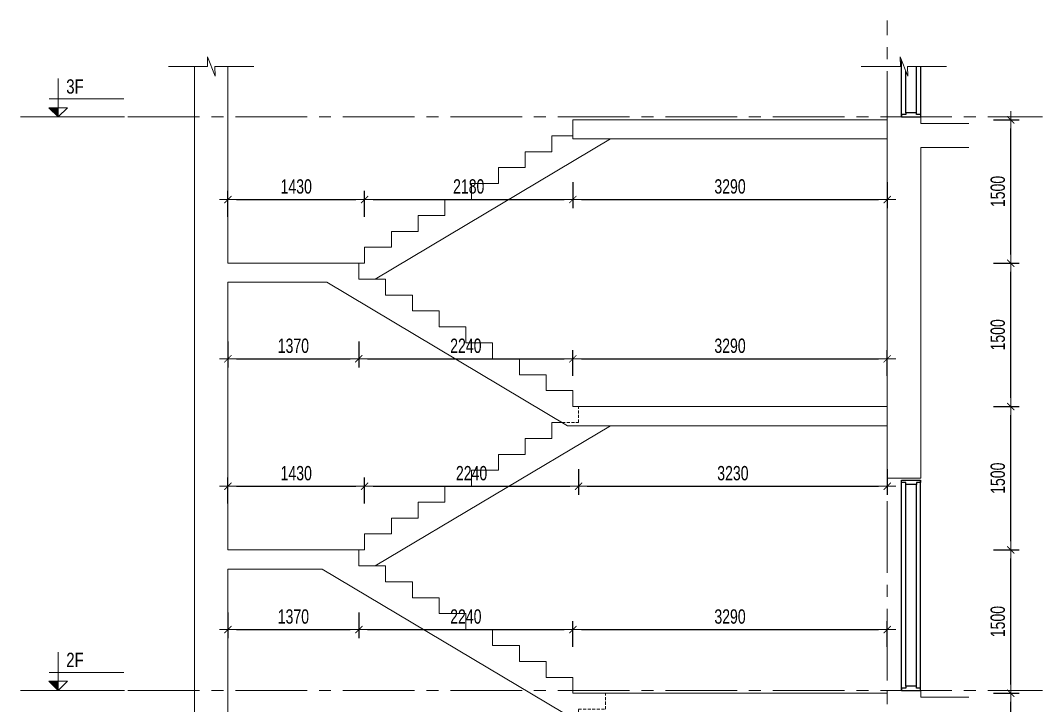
# Model space of a CAD drawing. Header units: millimetres. Extents: x -179076 to 152218, y -28646 to 38481.
# Drawn here: x 62332 to 73030, y -13768 to -6599 of the extents above; entities that cross this region are included whole.
import ezdxf

# ---------------------------------------------------------------- set-up
doc = ezdxf.new("R2010")
doc.units = ezdxf.units.MM
doc.linetypes.add('CENTER2', pattern=[1.125, 0.75, -0.125, 0.125, -0.125])
doc.linetypes.add('HIDDEN2', pattern=[4.7625, 3.175, -1.5875])
doc.layers.get('Defpoints').update_dxf_attribs({"color": 151, "lineweight": 9})
doc.layers.add('A-DOOR', color=4, linetype='Continuous')
doc.layers.add('DOOR', color=4, linetype='Continuous')
for name, color, linetype, lineweight in [('NDC_S_ANNO', 7, 'Continuous', 20), ('NDC_S_AXIS', 5, 'CENTER2', 13), ('NDC_S_CONTINUOUS', 3, 'Continuous', 20), ('NDC_S_DIM', 1, 'Continuous', 15), ('NDC_S_HIDDEN', 8, 'HIDDEN2', 13), ('NDC_S_SLAB', 2, 'Continuous', 20), ('NDC_S_SYMBOL', 1, 'Continuous', 15), ('NDC_S_TEXT SYMBOL', 7, 'Continuous', 20), ('NDC_S_VN TEXT', 7, 'Continuous', 20)]:
    doc.layers.add(name, color=color, linetype=linetype, lineweight=lineweight)
doc.styles.add('NDC_ANNO', font='', dxfattribs={"width": 0.8})
doc.styles.add('NDC_DIM', font='', dxfattribs={"width": 0.75})
doc.styles.get('NDC_ANNO').set_extended_font_data('Dotum')
doc.styles.get('NDC_DIM').set_extended_font_data('Dotum')
doc.dimstyles.new('NDC_dim_60', dxfattribs={"dimscale": 60, "dimtxt": 2.5, "dimasz": 1.5, "dimexe": 1.5, "dimexo": 2.5, "dimgap": 1, "dimtad": 1, "dimdec": 0, "dimzin": 0, "dimdsep": 46, "dimtxsty": 'NDC_DIM', "dimblk": 'DIMMARK', "dimcen": 0.09, "dimdle": 1.2, "dimclrd": 1, "dimclre": 1, "dimclrt": 3, "dimadec": 0, "dimazin": 0, "dimtfac": 1, "dimtdec": 0, "dimtix": 1, "dimtofl": 0, "dimtmove": 0, "dimatfit": 3, "dimfxl": 3, "dimfxlon": 1, "dimtolj": 1, "dimtzin": 0, "dimarcsym": 0})

# ---------------------------------------------------------------- blocks, each defined once
blk = doc.blocks.new('X-SECTION-2$0$X-SEC-DOO2')
at = {"layer": 'A-DOOR'}
for p, q in [((41976, 101972), (41976, 104172)), ((42021, 102017), (42021, 104127)), ((42131, 102017), (42131, 104127)), ((42176, 101972), (42176, 104172))]:
    blk.add_line(p, q, dxfattribs=at)
for points in [[(41976, 104172), (41976, 104147), (42021, 104147), (42021, 104127), (42131, 104127), (42131, 104147), (42176, 104147), (42176, 104172)], [(41976, 101972), (41976, 101997), (42021, 101997), (42021, 102017), (42131, 102017), (42131, 101997), (42176, 101997), (42176, 101972)]]:
    blk.add_lwpolyline(points, close=True, dxfattribs=at)
at = {"layer": 'Defpoints'}
blk.add_line((41976, 104192), (42176, 104192), dxfattribs=at)
blk = doc.blocks.new('kata_block_CT')
at = {"layer": 'NDC_S_ANNO'}
blk.add_hatch(color=3, dxfattribs=at).paths.add_polyline_path([(0, 1.6), (-1.61, 1.6), (0, 0)])
at = {"layer": 'NDC_S_ANNO', "ltscale": 50}
h = blk.add_hatch(dxfattribs=at)
h.set_pattern_fill('ANSI31', color=256, scale=1.406, style=0)
h.paths.add_polyline_path([(0, 1.6), (0, 0), (1.61, 1.6)])
for p, q in [((-1.59, 3.14), (11.47, 3.14)), ((11.56, 0), (-1.64, 0))]:
    blk.add_line(p, q, dxfattribs=at)
for points in [[(0, 6.69), (0, 0)], [(0, 0), (-1.61, 1.6), (0, 1.6)], [(0, 0), (1.61, 1.6), (0, 1.6)]]:
    blk.add_lwpolyline(points, dxfattribs=at)
at = {"layer": 'NDC_S_ANNO', "color": 8, "ltscale": 50}
blk.add_lwpolyline([(0, 0), (-1.61, 1.6), (0, 1.6)], dxfattribs=at)
at = {"layer": 'NDC_S_TEXT SYMBOL', "color": 3, "style": 'NDC_ANNO', "width": 0.8}
blk.add_attdef('CT', (1.41, 4.07), '', height=2.5, dxfattribs=at)
blk = doc.blocks.new('DIMMARK')
at = {"layer": 'NDC_S_DIM', "color": 1}
blk.add_line((-1.5, 0), (1, 0), dxfattribs=at)
at = {"layer": 'NDC_S_DIM', "color": 2, "const_width": 0.1}
blk.add_lwpolyline([(-0.42, -0.42), (0.42, 0.42)], dxfattribs=at)
blk = doc.blocks.new('*D851')
at = {"layer": 'Defpoints', "color": 0, "transparency": 16777216}
for p in [(64504, -12139), (65874, -12139), (65874, -12973)]:
    blk.add_point(p, dxfattribs=at)
at = {"layer": 'NDC_S_DIM', "color": 1, "lineweight": -2, "transparency": 16777216}
for p, q in [((64504, -12793), (64504, -13063)), ((65874, -12793), (65874, -13063)), ((64594, -12973), (65784, -12973))]:
    blk.add_line(p, q, dxfattribs=at)
at = {"layer": 'NDC_S_DIM', "color": 1, "lineweight": -2, "transparency": 16777216, "xscale": 90, "yscale": 90, "zscale": 90, "rotation": 180}
blk.add_blockref('DIMMARK', (64504, -12973), dxfattribs=at)
at = {"layer": 'NDC_S_DIM', "color": 1, "lineweight": -2, "transparency": 16777216, "xscale": 90, "yscale": 90, "zscale": 90}
blk.add_blockref('DIMMARK', (65874, -12973), dxfattribs=at)
at = {"layer": 'NDC_S_DIM', "color": 3, "transparency": 16777216, "insert": (65189, -12837), "char_height": 150, "attachment_point": 5, "style": 'NDC_DIM'}
blk.add_mtext('\\A1;1370', dxfattribs=at)
blk = doc.blocks.new('*D852')
at = {"layer": 'Defpoints', "color": 0, "transparency": 16777216}
for p in [(65874, -12139), (68114, -12973), (68114, -13639)]:
    blk.add_point(p, dxfattribs=at)
at = {"layer": 'NDC_S_DIM', "color": 1, "lineweight": -2, "transparency": 16777216}
for p, q in [((65874, -12793), (65874, -13063)), ((68114, -13153), (68114, -12883)), ((65964, -12973), (68024, -12973))]:
    blk.add_line(p, q, dxfattribs=at)
at = {"layer": 'NDC_S_DIM', "color": 1, "lineweight": -2, "transparency": 16777216, "xscale": 90, "yscale": 90, "zscale": 90, "rotation": 180}
blk.add_blockref('DIMMARK', (65874, -12973), dxfattribs=at)
at = {"layer": 'NDC_S_DIM', "color": 1, "lineweight": -2, "transparency": 16777216, "xscale": 90, "yscale": 90, "zscale": 90}
blk.add_blockref('DIMMARK', (68114, -12973), dxfattribs=at)
at = {"layer": 'NDC_S_DIM', "color": 3, "transparency": 16777216, "insert": (66994, -12837), "char_height": 150, "attachment_point": 5, "style": 'NDC_DIM'}
blk.add_mtext('\\A1;2240', dxfattribs=at)
blk = doc.blocks.new('*D853')
at = {"layer": 'Defpoints', "color": 0, "transparency": 16777216}
for p in [(71404, -12973), (68114, -13639), (71404, -13639)]:
    blk.add_point(p, dxfattribs=at)
at = {"layer": 'NDC_S_DIM', "color": 1, "lineweight": -2, "transparency": 16777216}
for p, q in [((68114, -13153), (68114, -12883)), ((71404, -13153), (71404, -12883)), ((68204, -12973), (71314, -12973))]:
    blk.add_line(p, q, dxfattribs=at)
at = {"layer": 'NDC_S_DIM', "color": 1, "lineweight": -2, "transparency": 16777216, "xscale": 90, "yscale": 90, "zscale": 90, "rotation": 180}
blk.add_blockref('DIMMARK', (68114, -12973), dxfattribs=at)
at = {"layer": 'NDC_S_DIM', "color": 1, "lineweight": -2, "transparency": 16777216, "xscale": 90, "yscale": 90, "zscale": 90}
blk.add_blockref('DIMMARK', (71404, -12973), dxfattribs=at)
at = {"layer": 'NDC_S_DIM', "color": 3, "transparency": 16777216, "insert": (69759, -12837), "char_height": 150, "attachment_point": 5, "style": 'NDC_DIM'}
blk.add_mtext('\\A1;3290', dxfattribs=at)
blk = doc.blocks.new('*D854')
at = {"layer": 'Defpoints', "color": 0, "transparency": 16777216}
for p in [(65934, -11473), (64504, -12139), (65934, -12139)]:
    blk.add_point(p, dxfattribs=at)
at = {"layer": 'NDC_S_DIM', "color": 1, "lineweight": -2, "transparency": 16777216}
for p, q in [((64504, -11653), (64504, -11383)), ((65934, -11653), (65934, -11383)), ((64594, -11473), (65844, -11473))]:
    blk.add_line(p, q, dxfattribs=at)
at = {"layer": 'NDC_S_DIM', "color": 1, "lineweight": -2, "transparency": 16777216, "xscale": 90, "yscale": 90, "zscale": 90, "rotation": 180}
blk.add_blockref('DIMMARK', (64504, -11473), dxfattribs=at)
at = {"layer": 'NDC_S_DIM', "color": 1, "lineweight": -2, "transparency": 16777216, "xscale": 90, "yscale": 90, "zscale": 90}
blk.add_blockref('DIMMARK', (65934, -11473), dxfattribs=at)
at = {"layer": 'NDC_S_DIM', "color": 3, "transparency": 16777216, "insert": (65219, -11337), "char_height": 150, "attachment_point": 5, "style": 'NDC_DIM'}
blk.add_mtext('\\A1;1430', dxfattribs=at)
blk = doc.blocks.new('*D855')
at = {"layer": 'Defpoints', "color": 0, "transparency": 16777216}
for p in [(68174, -10806), (68174, -11473), (65934, -12139)]:
    blk.add_point(p, dxfattribs=at)
at = {"layer": 'NDC_S_DIM', "color": 1, "lineweight": -2, "transparency": 16777216}
for p, q in [((68174, -11293), (68174, -11563)), ((65934, -11653), (65934, -11383)), ((66024, -11473), (68084, -11473))]:
    blk.add_line(p, q, dxfattribs=at)
at = {"layer": 'NDC_S_DIM', "color": 1, "lineweight": -2, "transparency": 16777216, "xscale": 90, "yscale": 90, "zscale": 90, "rotation": 180}
blk.add_blockref('DIMMARK', (65934, -11473), dxfattribs=at)
at = {"layer": 'NDC_S_DIM', "color": 1, "lineweight": -2, "transparency": 16777216, "xscale": 90, "yscale": 90, "zscale": 90}
blk.add_blockref('DIMMARK', (68174, -11473), dxfattribs=at)
at = {"layer": 'NDC_S_DIM', "color": 3, "transparency": 16777216, "insert": (67054, -11337), "char_height": 150, "attachment_point": 5, "style": 'NDC_DIM'}
blk.add_mtext('\\A1;2240', dxfattribs=at)
blk = doc.blocks.new('*D856')
at = {"layer": 'Defpoints', "color": 0, "transparency": 16777216}
for p in [(68174, -10806), (71404, -10839), (71404, -11473)]:
    blk.add_point(p, dxfattribs=at)
at = {"layer": 'NDC_S_DIM', "color": 1, "lineweight": -2, "transparency": 16777216}
for p, q in [((68174, -11293), (68174, -11563)), ((71404, -11293), (71404, -11563)), ((68264, -11473), (71314, -11473))]:
    blk.add_line(p, q, dxfattribs=at)
at = {"layer": 'NDC_S_DIM', "color": 1, "lineweight": -2, "transparency": 16777216, "xscale": 90, "yscale": 90, "zscale": 90, "rotation": 180}
blk.add_blockref('DIMMARK', (68174, -11473), dxfattribs=at)
at = {"layer": 'NDC_S_DIM', "color": 1, "lineweight": -2, "transparency": 16777216, "xscale": 90, "yscale": 90, "zscale": 90}
blk.add_blockref('DIMMARK', (71404, -11473), dxfattribs=at)
at = {"layer": 'NDC_S_DIM', "color": 3, "transparency": 16777216, "insert": (69789, -11337), "char_height": 150, "attachment_point": 5, "style": 'NDC_DIM'}
blk.add_mtext('\\A1;3230', dxfattribs=at)
blk = doc.blocks.new('*D857')
at = {"layer": 'Defpoints', "color": 0, "transparency": 16777216}
for p in [(64504, -9139), (65874, -9139), (65874, -10139)]:
    blk.add_point(p, dxfattribs=at)
at = {"layer": 'NDC_S_DIM', "color": 1, "lineweight": -2, "transparency": 16777216}
for p, q in [((64504, -9959), (64504, -10229)), ((65874, -9959), (65874, -10229)), ((64594, -10139), (65784, -10139))]:
    blk.add_line(p, q, dxfattribs=at)
at = {"layer": 'NDC_S_DIM', "color": 1, "lineweight": -2, "transparency": 16777216, "xscale": 90, "yscale": 90, "zscale": 90, "rotation": 180}
blk.add_blockref('DIMMARK', (64504, -10139), dxfattribs=at)
at = {"layer": 'NDC_S_DIM', "color": 1, "lineweight": -2, "transparency": 16777216, "xscale": 90, "yscale": 90, "zscale": 90}
blk.add_blockref('DIMMARK', (65874, -10139), dxfattribs=at)
at = {"layer": 'NDC_S_DIM', "color": 3, "transparency": 16777216, "insert": (65189, -10004), "char_height": 150, "attachment_point": 5, "style": 'NDC_DIM'}
blk.add_mtext('\\A1;1370', dxfattribs=at)
blk = doc.blocks.new('*D858')
at = {"layer": 'Defpoints', "color": 0, "transparency": 16777216}
for p in [(65874, -9139), (68114, -10139), (68114, -10639)]:
    blk.add_point(p, dxfattribs=at)
at = {"layer": 'NDC_S_DIM', "color": 1, "lineweight": -2, "transparency": 16777216}
for p, q in [((65874, -9959), (65874, -10229)), ((68114, -10319), (68114, -10049)), ((65964, -10139), (68024, -10139))]:
    blk.add_line(p, q, dxfattribs=at)
at = {"layer": 'NDC_S_DIM', "color": 1, "lineweight": -2, "transparency": 16777216, "xscale": 90, "yscale": 90, "zscale": 90, "rotation": 180}
blk.add_blockref('DIMMARK', (65874, -10139), dxfattribs=at)
at = {"layer": 'NDC_S_DIM', "color": 1, "lineweight": -2, "transparency": 16777216, "xscale": 90, "yscale": 90, "zscale": 90}
blk.add_blockref('DIMMARK', (68114, -10139), dxfattribs=at)
at = {"layer": 'NDC_S_DIM', "color": 3, "transparency": 16777216, "insert": (66994, -10004), "char_height": 150, "attachment_point": 5, "style": 'NDC_DIM'}
blk.add_mtext('\\A1;2240', dxfattribs=at)
blk = doc.blocks.new('*D859')
at = {"layer": 'Defpoints', "color": 0, "transparency": 16777216}
for p in [(71404, -10139), (68114, -10639), (71404, -10639)]:
    blk.add_point(p, dxfattribs=at)
at = {"layer": 'NDC_S_DIM', "color": 1, "lineweight": -2, "transparency": 16777216}
for p, q in [((68114, -10319), (68114, -10049)), ((71404, -10319), (71404, -10049)), ((68204, -10139), (71314, -10139))]:
    blk.add_line(p, q, dxfattribs=at)
at = {"layer": 'NDC_S_DIM', "color": 1, "lineweight": -2, "transparency": 16777216, "xscale": 90, "yscale": 90, "zscale": 90, "rotation": 180}
blk.add_blockref('DIMMARK', (68114, -10139), dxfattribs=at)
at = {"layer": 'NDC_S_DIM', "color": 1, "lineweight": -2, "transparency": 16777216, "xscale": 90, "yscale": 90, "zscale": 90}
blk.add_blockref('DIMMARK', (71404, -10139), dxfattribs=at)
at = {"layer": 'NDC_S_DIM', "color": 3, "transparency": 16777216, "insert": (69759, -10004), "char_height": 150, "attachment_point": 5, "style": 'NDC_DIM'}
blk.add_mtext('\\A1;3290', dxfattribs=at)
blk = doc.blocks.new('*D860')
at = {"layer": 'Defpoints', "color": 0, "transparency": 16777216}
for p in [(65934, -8473), (64504, -9139), (65934, -9139)]:
    blk.add_point(p, dxfattribs=at)
at = {"layer": 'NDC_S_DIM', "color": 1, "lineweight": -2, "transparency": 16777216}
for p, q in [((64504, -8653), (64504, -8383)), ((65934, -8653), (65934, -8383)), ((64594, -8473), (65844, -8473))]:
    blk.add_line(p, q, dxfattribs=at)
at = {"layer": 'NDC_S_DIM', "color": 1, "lineweight": -2, "transparency": 16777216, "xscale": 90, "yscale": 90, "zscale": 90, "rotation": 180}
blk.add_blockref('DIMMARK', (64504, -8473), dxfattribs=at)
at = {"layer": 'NDC_S_DIM', "color": 1, "lineweight": -2, "transparency": 16777216, "xscale": 90, "yscale": 90, "zscale": 90}
blk.add_blockref('DIMMARK', (65934, -8473), dxfattribs=at)
at = {"layer": 'NDC_S_DIM', "color": 3, "transparency": 16777216, "insert": (65219, -8337), "char_height": 150, "attachment_point": 5, "style": 'NDC_DIM'}
blk.add_mtext('\\A1;1430', dxfattribs=at)
blk = doc.blocks.new('*D861')
at = {"layer": 'Defpoints', "color": 0, "transparency": 16777216}
for p in [(68114, -7839), (68114, -8473), (65934, -9139)]:
    blk.add_point(p, dxfattribs=at)
at = {"layer": 'NDC_S_DIM', "color": 1, "lineweight": -2, "transparency": 16777216}
for p, q in [((68114, -8293), (68114, -8563)), ((65934, -8653), (65934, -8383)), ((66024, -8473), (68024, -8473))]:
    blk.add_line(p, q, dxfattribs=at)
at = {"layer": 'NDC_S_DIM', "color": 1, "lineweight": -2, "transparency": 16777216, "xscale": 90, "yscale": 90, "zscale": 90, "rotation": 180}
blk.add_blockref('DIMMARK', (65934, -8473), dxfattribs=at)
at = {"layer": 'NDC_S_DIM', "color": 1, "lineweight": -2, "transparency": 16777216, "xscale": 90, "yscale": 90, "zscale": 90}
blk.add_blockref('DIMMARK', (68114, -8473), dxfattribs=at)
at = {"layer": 'NDC_S_DIM', "color": 3, "transparency": 16777216, "insert": (67024, -8337), "char_height": 150, "attachment_point": 5, "style": 'NDC_DIM'}
blk.add_mtext('\\A1;2180', dxfattribs=at)
blk = doc.blocks.new('*D862')
at = {"layer": 'Defpoints', "color": 0, "transparency": 16777216}
for p in [(68114, -7839), (71404, -7839), (71404, -8473)]:
    blk.add_point(p, dxfattribs=at)
at = {"layer": 'NDC_S_DIM', "color": 1, "lineweight": -2, "transparency": 16777216}
for p, q in [((68114, -8293), (68114, -8563)), ((71404, -8293), (71404, -8563)), ((68204, -8473), (71314, -8473))]:
    blk.add_line(p, q, dxfattribs=at)
at = {"layer": 'NDC_S_DIM', "color": 1, "lineweight": -2, "transparency": 16777216, "xscale": 90, "yscale": 90, "zscale": 90, "rotation": 180}
blk.add_blockref('DIMMARK', (68114, -8473), dxfattribs=at)
at = {"layer": 'NDC_S_DIM', "color": 1, "lineweight": -2, "transparency": 16777216, "xscale": 90, "yscale": 90, "zscale": 90}
blk.add_blockref('DIMMARK', (71404, -8473), dxfattribs=at)
at = {"layer": 'NDC_S_DIM', "color": 3, "transparency": 16777216, "insert": (69759, -8337), "char_height": 150, "attachment_point": 5, "style": 'NDC_DIM'}
blk.add_mtext('\\A1;3290', dxfattribs=at)
blk = doc.blocks.new('*D1239')
at = {"layer": 'Defpoints', "color": 0, "transparency": 16777216}
for p in [(68114, -13639), (72697, -13639), (65934, -15306)]:
    blk.add_point(p, dxfattribs=at)
at = {"layer": 'NDC_S_DIM', "color": 1, "lineweight": -2, "transparency": 16777216}
for p, q in [((72517, -13639), (72787, -13639)), ((72697, -15216), (72697, -13729)), ((72517, -15306), (72787, -15306))]:
    blk.add_line(p, q, dxfattribs=at)
at = {"layer": 'NDC_S_DIM', "color": 1, "lineweight": -2, "transparency": 16777216, "xscale": 90, "yscale": 90, "zscale": 90}
for p, rotation in [((72697, -13639), 90), ((72697, -15306), 270)]:
    blk.add_blockref('DIMMARK', p, dxfattribs=dict(at, rotation=rotation))
at = {"layer": 'NDC_S_DIM', "color": 3, "transparency": 16777216, "insert": (72562, -14473), "char_height": 150, "attachment_point": 5, "rotation": 90, "style": 'NDC_DIM'}
blk.add_mtext('\\A1;1667', dxfattribs=at)
blk = doc.blocks.new('*D1240')
at = {"layer": 'Defpoints', "color": 0, "transparency": 16777216}
for p in [(65934, -12139), (72697, -12139), (68114, -13639)]:
    blk.add_point(p, dxfattribs=at)
at = {"layer": 'NDC_S_DIM', "color": 1, "lineweight": -2, "transparency": 16777216}
for p, q in [((72517, -12139), (72787, -12139)), ((72697, -13549), (72697, -12229)), ((72517, -13639), (72787, -13639))]:
    blk.add_line(p, q, dxfattribs=at)
at = {"layer": 'NDC_S_DIM', "color": 1, "lineweight": -2, "transparency": 16777216, "xscale": 90, "yscale": 90, "zscale": 90}
for p, rotation in [((72697, -12139), 90), ((72697, -13639), 270)]:
    blk.add_blockref('DIMMARK', p, dxfattribs=dict(at, rotation=rotation))
at = {"layer": 'NDC_S_DIM', "color": 3, "transparency": 16777216, "insert": (72562, -12889), "char_height": 150, "attachment_point": 5, "rotation": 90, "style": 'NDC_DIM'}
blk.add_mtext('\\A1;1500', dxfattribs=at)
blk = doc.blocks.new('*D1241')
at = {"layer": 'Defpoints', "color": 0, "transparency": 16777216}
for p in [(68114, -10639), (72697, -10639), (65934, -12139)]:
    blk.add_point(p, dxfattribs=at)
at = {"layer": 'NDC_S_DIM', "color": 1, "lineweight": -2, "transparency": 16777216}
for p, q in [((72517, -10639), (72787, -10639)), ((72697, -12049), (72697, -10729)), ((72517, -12139), (72787, -12139))]:
    blk.add_line(p, q, dxfattribs=at)
at = {"layer": 'NDC_S_DIM', "color": 1, "lineweight": -2, "transparency": 16777216, "xscale": 90, "yscale": 90, "zscale": 90}
for p, rotation in [((72697, -10639), 90), ((72697, -12139), 270)]:
    blk.add_blockref('DIMMARK', p, dxfattribs=dict(at, rotation=rotation))
at = {"layer": 'NDC_S_DIM', "color": 3, "transparency": 16777216, "insert": (72562, -11389), "char_height": 150, "attachment_point": 5, "rotation": 90, "style": 'NDC_DIM'}
blk.add_mtext('\\A1;1500', dxfattribs=at)
blk = doc.blocks.new('*D1242')
at = {"layer": 'Defpoints', "color": 0, "transparency": 16777216}
for p in [(65934, -9139), (72697, -9139), (68114, -10639)]:
    blk.add_point(p, dxfattribs=at)
at = {"layer": 'NDC_S_DIM', "color": 1, "lineweight": -2, "transparency": 16777216}
for p, q in [((72517, -9139), (72787, -9139)), ((72697, -10549), (72697, -9229)), ((72517, -10639), (72787, -10639))]:
    blk.add_line(p, q, dxfattribs=at)
at = {"layer": 'NDC_S_DIM', "color": 1, "lineweight": -2, "transparency": 16777216, "xscale": 90, "yscale": 90, "zscale": 90}
for p, rotation in [((72697, -9139), 90), ((72697, -10639), 270)]:
    blk.add_blockref('DIMMARK', p, dxfattribs=dict(at, rotation=rotation))
at = {"layer": 'NDC_S_DIM', "color": 3, "transparency": 16777216, "insert": (72562, -9889), "char_height": 150, "attachment_point": 5, "rotation": 90, "style": 'NDC_DIM'}
blk.add_mtext('\\A1;1500', dxfattribs=at)
blk = doc.blocks.new('*D1243')
at = {"layer": 'Defpoints', "color": 0, "transparency": 16777216}
for p in [(68114, -7639), (72697, -7639), (65934, -9139)]:
    blk.add_point(p, dxfattribs=at)
at = {"layer": 'NDC_S_DIM', "color": 1, "lineweight": -2, "transparency": 16777216}
for p, q in [((72517, -7639), (72787, -7639)), ((72697, -9049), (72697, -7729)), ((72517, -9139), (72787, -9139))]:
    blk.add_line(p, q, dxfattribs=at)
at = {"layer": 'NDC_S_DIM', "color": 1, "lineweight": -2, "transparency": 16777216, "xscale": 90, "yscale": 90, "zscale": 90}
for p, rotation in [((72697, -7639), 90), ((72697, -9139), 270)]:
    blk.add_blockref('DIMMARK', p, dxfattribs=dict(at, rotation=rotation))
at = {"layer": 'NDC_S_DIM', "color": 3, "transparency": 16777216, "insert": (72562, -8389), "char_height": 150, "attachment_point": 5, "rotation": 90, "style": 'NDC_DIM'}
blk.add_mtext('\\A1;1500', dxfattribs=at)

msp = doc.modelspace()

# ---------------------------------------------------------------- linework, layer by layer
at = {"layer": 'A-DOOR'}
for p, q in [((71554.4, -7609.2), (71554.4, -7018)), ((71599.4, -7564.2), (71599.4, -7130.5)), ((71709.4, -7564.2), (71709.4, -7080.5)), ((71754.4, -7609.2), (71754.4, -7080.5))]:
    msp.add_line(p, q, dxfattribs=at)
msp.add_lwpolyline([(71754.4, -7609.2), (71754.4, -7584.2), (71709.4, -7584.2), (71709.4, -7564.2), (71599.4, -7564.2), (71599.4, -7584.2), (71554.4, -7584.2), (71554.4, -7609.2)], close=True, dxfattribs=at)
at = {"layer": 'NDC_S_AXIS', "ltscale": 1000}
msp.add_line((71404.4, -25879.2), (71404.4, -6599.2), dxfattribs=at)
for points in [[(62332.2, -7609.2), (73030.1, -7609.2)], [(62332.2, -13609.2), (73030.1, -13609.2)]]:
    msp.add_lwpolyline(points, dxfattribs=at)
at = {"layer": 'NDC_S_CONTINUOUS'}
for p, q in [((68509.4, -7839.2), (66045.4, -9305.9)), ((68509.4, -10839.2), (66045.4, -12305.9))]:
    msp.add_line(p, q, dxfattribs=at)
for points in [[(68114.4, -7805.9), (67894.4, -7805.9), (67894.4, -7972.5), (67614.4, -7972.5), (67614.4, -8139.2), (67334.4, -8139.2), (67334.4, -8305.9), (67054.4, -8305.9), (67054.4, -8472.5), (66774.4, -8472.5), (66774.4, -8639.2), (66494.4, -8639.2), (66494.4, -8805.9), (66214.4, -8805.9), (66214.4, -8972.5), (65934.4, -8972.5), (65934.4, -9139.2), (65874.4, -9139.2)], [(68003.4, -10805.9), (67894.4, -10805.9), (67894.4, -10972.5), (67614.4, -10972.5), (67614.4, -11139.2), (67334.4, -11139.2), (67334.4, -11305.9), (67054.4, -11305.9), (67054.4, -11472.5), (66774.4, -11472.5), (66774.4, -11639.2), (66494.4, -11639.2), (66494.4, -11805.9), (66214.4, -11805.9), (66214.4, -11972.5), (65934.4, -11972.5), (65934.4, -12139.2), (65874.4, -12139.2)]]:
    msp.add_lwpolyline(points, dxfattribs=at)
at = {"layer": 'NDC_S_HIDDEN', "ltscale": 10}
for points in [[(68003.4, -10805.9), (68174.4, -10805.9), (68174.4, -10639.2)], [(68174.4, -13839.2), (68174.4, -13805.9), (68454.4, -13805.9), (68454.4, -13639.2)]]:
    msp.add_lwpolyline(points, dxfattribs=at)
at = {"layer": 'NDC_S_SLAB'}
for p, q in [((64154.4, -24219.6), (64154.4, -7080.5)), ((64504.4, -7080.5), (64504.4, -9139.2)), ((71754.4, -7609.2), (71404.4, -7609.2)), ((71754.4, -7679.2), (71754.4, -7609.2)), ((71754.4, -7679.2), (72257.8, -7679.2)), ((71404.4, -7839.2), (68114.4, -7839.2)), ((71754.4, -11389.2), (71754.4, -7929.2)), ((71754.4, -7929.2), (72257.8, -7929.2)), ((64504.4, -9339.2), (64504.4, -12139.2)), ((65539.4, -9339.2), (64504.4, -9339.2)), ((68059.4, -10839.2), (65539.4, -9339.2)), ((71404.4, -10839.2), (68059.4, -10839.2)), ((71754.4, -11389.2), (71404.4, -11389.2)), ((64504.4, -12339.2), (64504.4, -15305.9)), ((65489.4, -12339.2), (64504.4, -12339.2)), ((68009.4, -13839.2), (65489.4, -12339.2)), ((71754.4, -13609.2), (71404.4, -13609.2)), ((71754.4, -13679.2), (71754.4, -13609.2)), ((71754.4, -13679.2), (72257.8, -13679.2))]:
    msp.add_line(p, q, dxfattribs=at)
for points in [[(68114.4, -7839.2), (68114.4, -7639.2), (71404.4, -7639.2)], [(71404.4, -7609.2), (71404.4, -7639.2)], [(71404.4, -7839.2), (71404.4, -10639.2)], [(64504.4, -9139.2), (65874.4, -9139.2), (65874.4, -9305.9), (66154.4, -9305.9), (66154.4, -9472.5), (66434.4, -9472.5), (66434.4, -9639.2), (66714.4, -9639.2), (66714.4, -9805.9), (66994.4, -9805.9), (66994.4, -9972.5), (67274.4, -9972.5), (67274.4, -10139.2), (67554.4, -10139.2), (67554.4, -10305.9), (67834.4, -10305.9), (67834.4, -10472.5), (68114.4, -10472.5), (68114.4, -10639.2), (71404.4, -10639.2)], [(71404.4, -10839.2), (71404.4, -11389.2)], [(64504.4, -12139.2), (65874.4, -12139.2), (65874.4, -12305.9), (66154.4, -12305.9), (66154.4, -12472.5), (66434.4, -12472.5), (66434.4, -12639.2), (66714.4, -12639.2), (66714.4, -12805.9), (66994.4, -12805.9), (66994.4, -12972.5), (67274.4, -12972.5), (67274.4, -13139.2), (67554.4, -13139.2), (67554.4, -13305.9), (67834.4, -13305.9), (67834.4, -13472.5), (68114.4, -13472.5), (68114.4, -13639.2), (71404.4, -13639.2), (71404.4, -13609.2)]]:
    msp.add_lwpolyline(points, dxfattribs=at)
at = {"layer": 'NDC_S_SYMBOL'}
for points in [[(63882, -7080.5), (64291.6, -7080.5), (64289.4, -6980.5), (64369.4, -7180.5), (64367.2, -7080.5), (64773.5, -7080.5)], [(71132, -7080.5), (71541.6, -7080.5), (71539.4, -6980.5), (71619.4, -7180.5), (71617.2, -7080.5), (72023.5, -7080.5)]]:
    msp.add_lwpolyline(points, dxfattribs=at)

# ---------------------------------------------------------------- block references
at = {"layer": 'DOOR', "xscale": -1}
msp.add_blockref('X-SECTION-2$0$X-SEC-DOO2', (113730, -115581), dxfattribs=at)
at = {"layer": 'NDC_S_VN TEXT', "xscale": 60, "yscale": 60, "zscale": 60}
for p, values in [((62726.9, -7609.2), {'CT': '3F'}), ((62726.9, -13609.2), {'CT': '2F'})]:
    msp.add_blockref('kata_block_CT', p, dxfattribs=at).add_auto_attribs(values)

# ---------------------------------------------------------------- dimensions: what is measured, and where the dimension line sits
at = {"layer": 'NDC_S_DIM'}
for base, p1, p2, picture, middle in [((72697.1, -7639.2), (65934.4, -9139.2), (68114.4, -7639.2), '*D1243', (72562, -8389.2)), ((72697.1, -9139.2), (68114.4, -10639.2), (65934.4, -9139.2), '*D1242', (72562, -9889.2)), ((72697.1, -10639.2), (65934.4, -12139.2), (68114.4, -10639.2), '*D1241', (72562, -11389.2)), ((72697.1, -12139.2), (68114.4, -13639.2), (65934.4, -12139.2), '*D1240', (72562, -12889.2)), ((72697.1, -13639.2), (65934.4, -15305.9), (68114.4, -13639.2), '*D1239', (72562, -14472.5))]:
    dim = msp.add_linear_dim(base=base, p1=p1, p2=p2, angle=90, dimstyle='NDC_dim_60', override={"dimtmove": 1}, dxfattribs=at)
    dim.commit()
    dim.dimension.update_dxf_attribs({"geometry": picture, "text_midpoint": middle})
for base, p1, p2, picture, middle in [((68114.4, -8472.5), (65934.4, -9139.2), (68114.4, -7839.2), '*D861', (67024.4, -8337.4)), ((71404.4, -8472.5), (68114.4, -7839.2), (71404.4, -7839.2), '*D862', (69759.4, -8337.4)), ((68114.4, -10139.2), (65874.4, -9139.2), (68114.4, -10639.2), '*D858', (66994.4, -10004.1)), ((71404.4, -10139.2), (68114.4, -10639.2), (71404.4, -10639.2), '*D859', (69759.4, -10004.1)), ((68174.4, -11472.5), (65934.4, -12139.2), (68174.4, -10805.9), '*D855', (67054.4, -11337.4)), ((71404.4, -11472.5), (68174.4, -10805.9), (71404.4, -10839.2), '*D856', (69789.4, -11337.4)), ((68114.4, -12972.5), (65874.4, -12139.2), (68114.4, -13639.2), '*D852', (66994.4, -12837.4)), ((71404.4, -12972.5), (68114.4, -13639.2), (71404.4, -13639.2), '*D853', (69759.4, -12837.4))]:
    dim = msp.add_linear_dim(base=base, p1=p1, p2=p2, dimstyle='NDC_dim_60', override={"dimtmove": 1}, dxfattribs=at)
    dim.commit()
    dim.dimension.update_dxf_attribs({"geometry": picture, "text_midpoint": middle})
for base, p1, p2, picture, middle in [((65934.4, -8472.5), (64504.4, -9139.2), (65934.4, -9139.2), '*D860', (65219.4, -8337.4)), ((65874.4, -10139.2), (64504.4, -9139.2), (65874.4, -9139.2), '*D857', (65189.4, -10004.1)), ((65934.4, -11472.5), (64504.4, -12139.2), (65934.4, -12139.2), '*D854', (65219.4, -11337.4)), ((65874.4, -12972.5), (64504.4, -12139.2), (65874.4, -12139.2), '*D851', (65189.4, -12837.4))]:
    dim = msp.add_linear_dim(base=base, p1=p1, p2=p2, dimstyle='NDC_dim_60', dxfattribs=at)
    dim.commit()
    dim.dimension.update_dxf_attribs({"geometry": picture, "text_midpoint": middle})

doc.saveas('drawing.dxf')
